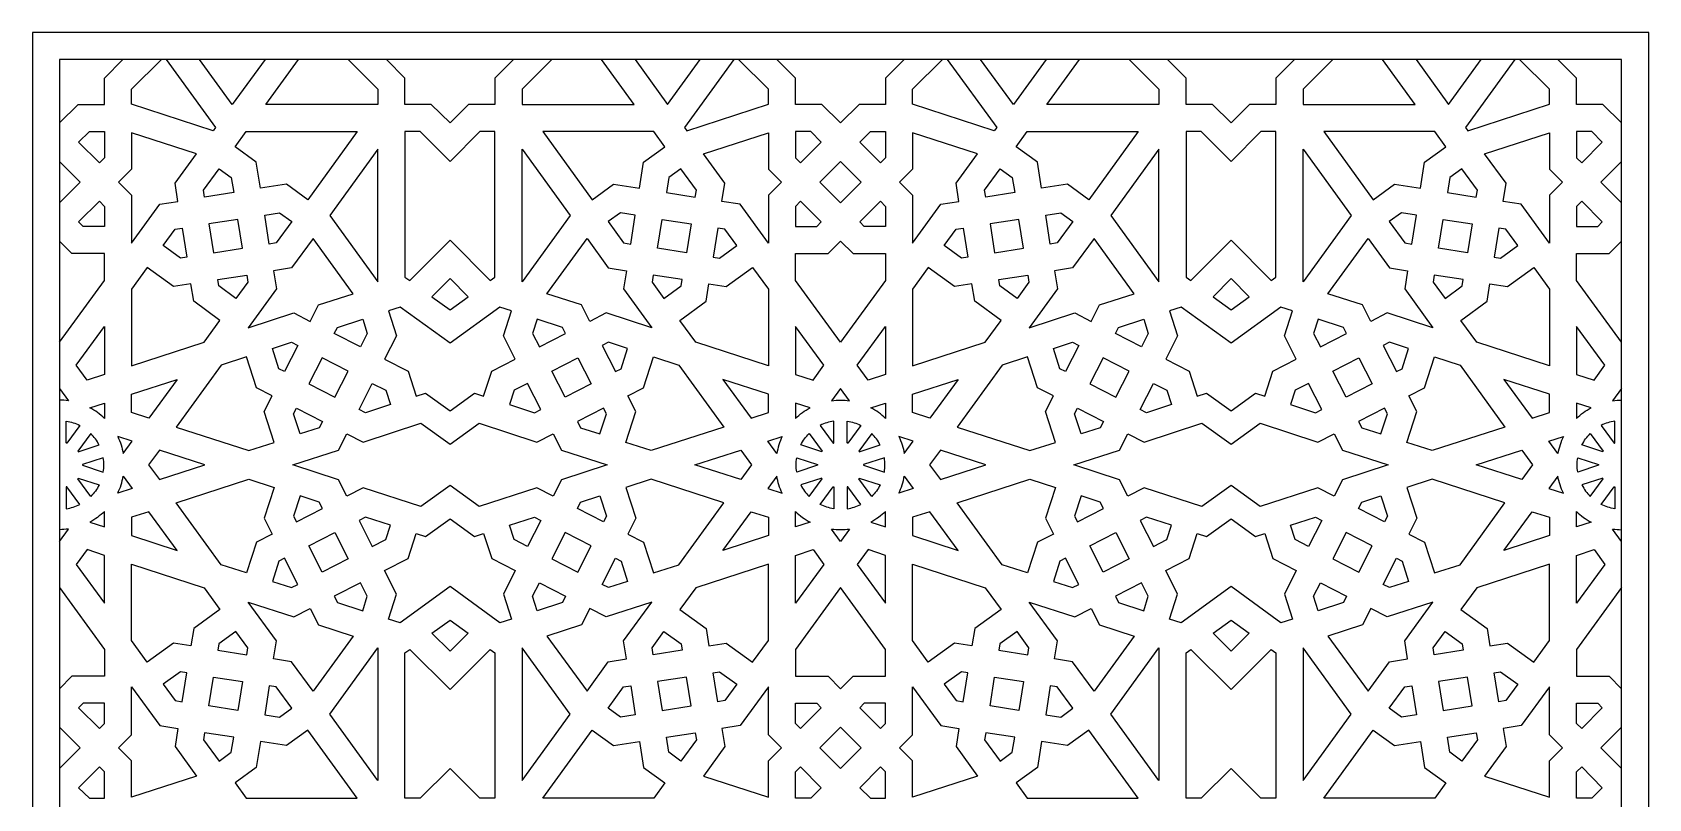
# Model space of a CAD drawing. Extents: x 2262 to 3454, y 1209 to 2445.
# Drawn here: x 2262 to 3454, y 1880 to 2445 of the extents above; entities that cross this region are included whole.
import ezdxf

# ---------------------------------------------------------------- set-up
doc = ezdxf.new("R2010")
doc.units = 0
doc.layers.add('LAYER_01', color=7, linetype='CONTINUOUS')

msp = doc.modelspace()

# ---------------------------------------------------------------- linework, layer by layer
at = {"layer": 'LAYER_01'}
for points in [[(2262.3, 1209.1), (3453.9, 1209.1), (3453.9, 2444.9), (2262.3, 2444.9)], [(2282.3, 1229.1), (3433.9, 1229.1), (3433.9, 2424.9), (2282.3, 2424.9)], [(2311.7, 2348.6), (2296.4, 2363.9), (2304.3, 2371.8), (2315.4, 2371.8), (2315.4, 2352.4)], [(2465.3, 2321.5), (2449.6, 2332.9), (2430.4, 2329.9), (2427.4, 2349.1), (2411.7, 2360.5), (2419.9, 2371.8), (2501.8, 2371.8)], [(2570.2, 2291.7), (2599.8, 2261.9), (2603.3, 2264.5), (2603.3, 2371.8), (2592.2, 2371.8), (2570.2, 2349.8), (2548.2, 2371.8), (2537, 2371.8), (2537, 2264.5), (2540.5, 2261.9)], [(2675, 2321.5), (2690.7, 2332.9), (2709.9, 2329.9), (2712.9, 2349.1), (2728.6, 2360.5), (2720.4, 2371.8), (2638.5, 2371.8)], [(2828.6, 2348.6), (2843.9, 2363.9), (2836.1, 2371.8), (2824.9, 2371.8), (2824.9, 2352.4)], [(2887.5, 2348.6), (2872.2, 2363.9), (2880.1, 2371.8), (2891.2, 2371.8), (2891.2, 2352.4)], [(3041.1, 2321.5), (3025.4, 2332.9), (3006.2, 2329.9), (3003.2, 2349.1), (2987.5, 2360.5), (2995.7, 2371.8), (3077.6, 2371.8)], [(3146, 2291.7), (3175.6, 2261.9), (3179.1, 2264.5), (3179.1, 2371.8), (3168, 2371.8), (3146, 2349.8), (3124, 2371.8), (3112.8, 2371.8), (3112.8, 2264.5), (3116.3, 2261.9)], [(3250.8, 2321.5), (3266.5, 2332.9), (3285.7, 2329.9), (3288.7, 2349.1), (3304.4, 2360.5), (3296.2, 2371.8), (3214.3, 2371.8)], [(3404.5, 2348.6), (3419.7, 2363.9), (3411.9, 2371.8), (3400.7, 2371.8), (3400.7, 2352.4)], [(2356.2, 2318.2), (2369.6, 2320.3), (2367.5, 2333.6), (2383.2, 2355.3), (2335.4, 2370.8), (2335.4, 2344.1), (2325.8, 2334.5), (2335.4, 2324.9), (2335.4, 2289.5)], [(2784.1, 2318.2), (2770.7, 2320.3), (2772.9, 2333.6), (2757.1, 2355.3), (2804.9, 2370.8), (2804.9, 2344.1), (2814.5, 2334.5), (2804.9, 2324.9), (2804.9, 2289.5)], [(2932, 2318.2), (2945.4, 2320.3), (2943.3, 2333.6), (2959, 2355.3), (2911.2, 2370.8), (2911.2, 2344.1), (2901.6, 2334.5), (2911.2, 2324.9), (2911.2, 2289.5)], [(3359.9, 2318.2), (3346.6, 2320.3), (3348.7, 2333.6), (3332.9, 2355.3), (3380.7, 2370.8), (3380.7, 2344.1), (3390.3, 2334.5), (3380.7, 2324.9), (3380.7, 2289.5)], [(2481.5, 2309.9), (2517, 2261), (2517, 2358.7)], [(2658.8, 2309.9), (2623.3, 2261), (2623.3, 2358.7)], [(2858.1, 2319.2), (2842.8, 2334.5), (2858.1, 2349.8), (2873.3, 2334.5)], [(3057.3, 2309.9), (3092.8, 2261), (3092.8, 2358.7)], [(3234.6, 2309.9), (3199.1, 2261), (3199.1, 2358.7)], [(2389.3, 2323.4), (2388.5, 2328.6), (2399.9, 2344.3), (2408.9, 2337.8), (2410.7, 2326.8)], [(2751, 2323.4), (2751.8, 2328.6), (2740.4, 2344.3), (2731.4, 2337.8), (2729.7, 2326.8)], [(2965.1, 2323.4), (2964.3, 2328.6), (2975.7, 2344.3), (2984.7, 2337.8), (2986.5, 2326.8)], [(3326.8, 2323.4), (3327.6, 2328.6), (3316.2, 2344.3), (3307.2, 2337.8), (3305.5, 2326.8)], [(2315.4, 2316.6), (2315.4, 2301.8), (2299.7, 2301.8), (2296.4, 2305.1), (2311.7, 2320.4)], [(2453.5, 2305.4), (2442.1, 2289.6), (2436.9, 2288.8), (2433.6, 2310.2), (2444.5, 2311.9)], [(2686.8, 2305.4), (2698.2, 2289.6), (2703.4, 2288.8), (2706.8, 2310.2), (2695.8, 2311.9)], [(2824.9, 2316.6), (2824.9, 2301.8), (2840.6, 2301.8), (2843.9, 2305.1), (2828.6, 2320.4)], [(2891.2, 2316.6), (2891.2, 2301.8), (2875.5, 2301.8), (2872.2, 2305.1), (2887.5, 2320.4)], [(3029.4, 2305.4), (3017.9, 2289.6), (3012.7, 2288.8), (3009.4, 2310.2), (3020.4, 2311.9)], [(3262.6, 2305.4), (3274, 2289.6), (3279.2, 2288.8), (3282.6, 2310.2), (3271.6, 2311.9)], [(3400.7, 2316.6), (3400.7, 2301.8), (3416.4, 2301.8), (3419.7, 2305.1), (3404.5, 2320.4)], [(2367.5, 2299.7), (2372.7, 2300.5), (2376.1, 2279.2), (2371.4, 2278.4), (2358.8, 2287.7)], [(2395.8, 2282.3), (2417.2, 2285.7), (2413.8, 2307), (2392.5, 2303.7)], [(2744.5, 2282.3), (2723.1, 2285.7), (2726.5, 2307), (2747.9, 2303.7)], [(2772.8, 2299.7), (2767.6, 2300.5), (2764.2, 2279.2), (2768.9, 2278.4), (2781.6, 2287.7)], [(2943.3, 2299.7), (2948.5, 2300.5), (2951.9, 2279.2), (2947.3, 2278.4), (2934.6, 2287.7)], [(2971.7, 2282.3), (2993, 2285.7), (2989.6, 2307), (2968.3, 2303.7)], [(3320.3, 2282.3), (3299, 2285.7), (3302.3, 2307), (3323.7, 2303.7)], [(3348.6, 2299.7), (3343.4, 2300.5), (3340, 2279.2), (3344.7, 2278.4), (3357.4, 2287.7)], [(2469.2, 2292.8), (2453.4, 2271.2), (2440.1, 2269.1), (2442.2, 2255.7), (2421.4, 2227), (2455, 2238), (2467.1, 2231.8), (2473.3, 2243.9), (2498.7, 2252.2)], [(2671.2, 2292.8), (2686.9, 2271.2), (2700.3, 2269.1), (2698.1, 2255.7), (2719, 2227), (2685.3, 2238), (2673.2, 2231.8), (2667.1, 2243.9), (2641.6, 2252.2)], [(2858.1, 2216.4), (2824.9, 2262), (2824.9, 2281.8), (2848.9, 2281.8), (2858.1, 2290.9), (2867.3, 2281.8), (2891.2, 2281.8), (2891.2, 2262)], [(3045, 2292.8), (3029.2, 2271.2), (3015.9, 2269.1), (3018, 2255.7), (2997.2, 2227), (3030.9, 2238), (3042.9, 2231.8), (3049.1, 2243.9), (3074.5, 2252.2)], [(3247, 2292.8), (3262.7, 2271.2), (3276.1, 2269.1), (3274, 2255.7), (3294.8, 2227), (3261.1, 2238), (3249, 2231.8), (3242.9, 2243.9), (3217.4, 2252.2)], [(2400.6, 2232.5), (2381.3, 2246.6), (2379.2, 2259.4), (2366.4, 2257.4), (2347, 2271.5), (2335.4, 2255.5), (2335.4, 2199.1), (2389, 2216.5)], [(2421.1, 2260.7), (2412.4, 2248.7), (2399.7, 2257.9), (2399, 2262.6), (2420.3, 2265.9)], [(2719.2, 2260.7), (2727.9, 2248.7), (2740.6, 2257.9), (2741.4, 2262.6), (2720, 2265.9)], [(2739.7, 2232.5), (2759.1, 2246.6), (2761.1, 2259.4), (2773.9, 2257.4), (2793.3, 2271.5), (2804.9, 2255.5), (2804.9, 2199.1), (2751.3, 2216.5)], [(2976.4, 2232.5), (2957.1, 2246.6), (2955, 2259.4), (2942.2, 2257.4), (2922.8, 2271.5), (2911.2, 2255.5), (2911.2, 2199.1), (2964.8, 2216.5)], [(2996.9, 2260.7), (2988.2, 2248.7), (2975.5, 2257.9), (2974.8, 2262.6), (2996.1, 2265.9)], [(3295, 2260.7), (3303.8, 2248.7), (3316.4, 2257.9), (3317.2, 2262.6), (3295.8, 2265.9)], [(3315.5, 2232.5), (3334.9, 2246.6), (3336.9, 2259.4), (3349.7, 2257.4), (3369.1, 2271.5), (3380.7, 2255.5), (3380.7, 2199.1), (3327.1, 2216.5)], [(2570.2, 2240.4), (2583.5, 2250), (2570.2, 2263.4), (2556.9, 2250)], [(3146, 2240.4), (3159.3, 2250), (3146, 2263.4), (3132.7, 2250)], [(2570.2, 2165.8), (2588.2, 2178.8), (2595, 2176.6), (2601, 2195.1), (2618.3, 2203.9), (2609.5, 2221.2), (2615.5, 2239.6), (2607, 2242.4), (2570.2, 2215.7), (2533.4, 2242.4), (2524.8, 2239.6), (2530.8, 2221.2), (2522, 2203.9), (2539.3, 2195.1), (2545.3, 2176.6), (2552.1, 2178.8)], [(3146, 2165.8), (3164, 2178.8), (3170.8, 2176.6), (3176.8, 2195.1), (3194.1, 2203.9), (3185.3, 2221.2), (3191.3, 2239.6), (3182.8, 2242.4), (3146, 2215.7), (3109.2, 2242.4), (3100.6, 2239.6), (3106.6, 2221.2), (3097.8, 2203.9), (3115.1, 2195.1), (3121.1, 2176.6), (3127.9, 2178.8)], [(2484.9, 2222.8), (2487.3, 2227.4), (2505.8, 2233.4), (2509.2, 2222.9), (2504.2, 2213)], [(2655.4, 2222.8), (2653, 2227.4), (2634.5, 2233.4), (2631.1, 2222.9), (2636.1, 2213)], [(3060.7, 2222.8), (3063.1, 2227.4), (3081.6, 2233.4), (3085, 2222.9), (3080, 2213)], [(3231.2, 2222.8), (3228.8, 2227.4), (3210.3, 2233.4), (3206.9, 2222.9), (3212, 2213)], [(2302.6, 2188.4), (2294.6, 2199.4), (2315.4, 2228), (2315.4, 2192.6)], [(2837.8, 2188.4), (2845.7, 2199.4), (2824.9, 2228), (2824.9, 2192.6)], [(2878.4, 2188.4), (2870.4, 2199.4), (2891.2, 2228), (2891.2, 2192.6)], [(3413.6, 2188.4), (3421.5, 2199.4), (3400.7, 2228), (3400.7, 2192.6)], [(2440.6, 2142.6), (2433.2, 2165.4), (2439.1, 2176.9), (2427.6, 2182.8), (2420.2, 2205.6), (2401.4, 2199.5), (2368.2, 2153.9), (2421.8, 2136.5)], [(2458, 2214), (2448.2, 2194.8), (2444, 2196.9), (2439.2, 2211.8), (2453.4, 2216.4)], [(2466, 2185.7), (2485.3, 2175.9), (2495.1, 2195.1), (2475.9, 2204.9)], [(2674.3, 2185.7), (2655, 2175.9), (2645.2, 2195.1), (2664.5, 2204.9)], [(2682.3, 2214), (2692.1, 2194.8), (2696.3, 2196.9), (2701.1, 2211.8), (2687, 2216.4)], [(2699.7, 2142.6), (2707.1, 2165.4), (2701.2, 2176.9), (2712.8, 2182.8), (2720.2, 2205.6), (2739, 2199.5), (2772.1, 2153.9), (2718.5, 2136.5)], [(3016.5, 2142.6), (3009.1, 2165.4), (3015, 2176.9), (3003.4, 2182.8), (2996, 2205.6), (2977.2, 2199.5), (2944, 2153.9), (2997.7, 2136.5)], [(3033.8, 2214), (3024, 2194.8), (3019.8, 2196.9), (3015, 2211.8), (3029.2, 2216.4)], [(3041.9, 2185.7), (3061.1, 2175.9), (3070.9, 2195.1), (3051.7, 2204.9)], [(3250.1, 2185.7), (3230.8, 2175.9), (3221, 2195.1), (3240.3, 2204.9)], [(3258.1, 2214), (3267.9, 2194.8), (3272.1, 2196.9), (3276.9, 2211.8), (3262.8, 2216.4)], [(3275.5, 2142.6), (3282.9, 2165.4), (3277, 2176.9), (3288.6, 2182.8), (3296, 2205.6), (3314.8, 2199.5), (3347.9, 2153.9), (3294.3, 2136.5)], [(2335.4, 2164.6), (2335.4, 2178.1), (2369, 2189), (2348.2, 2160.4)], [(2512.9, 2186.1), (2522.8, 2181), (2526.3, 2170.4), (2507.8, 2164.4), (2503.1, 2166.8)], [(2627.4, 2186.1), (2617.5, 2181), (2614.1, 2170.4), (2632.5, 2164.4), (2637.2, 2166.8)], [(2804.9, 2164.6), (2804.9, 2178.1), (2771.3, 2189), (2792.1, 2160.4)], [(2911.2, 2164.6), (2911.2, 2178.1), (2944.8, 2189), (2924, 2160.4)], [(3088.7, 2186.1), (3098.6, 2181), (3102.1, 2170.4), (3083.6, 2164.4), (3078.9, 2166.8)], [(3203.2, 2186.1), (3193.3, 2181), (3189.9, 2170.4), (3208.3, 2164.4), (3213, 2166.8)], [(3380.7, 2164.6), (3380.7, 2178.1), (3347.1, 2189), (3367.9, 2160.4)], [(2473.8, 2153.4), (2459.7, 2148.8), (2454.8, 2163.7), (2457, 2167.9), (2476.2, 2158.1)], [(2666.5, 2153.4), (2680.7, 2148.8), (2685.5, 2163.7), (2683.4, 2167.9), (2664.1, 2158.1)], [(3049.6, 2153.4), (3035.5, 2148.8), (3030.6, 2163.7), (3032.8, 2167.9), (3052, 2158.1)], [(3242.3, 2153.4), (3256.5, 2148.8), (3261.3, 2163.7), (3259.2, 2167.9), (3239.9, 2158.1)], [(2570.2, 2141.2), (2591.7, 2156.7), (2634.2, 2142.8), (2646.3, 2149), (2652.4, 2136.9), (2686.1, 2126), (2652.4, 2115), (2646.3, 2103), (2634.2, 2109.1), (2591.7, 2095.3), (2570.2, 2110.8), (2548.6, 2095.3), (2506.1, 2109.1), (2494, 2103), (2487.9, 2115), (2454.2, 2126), (2487.9, 2136.9), (2494, 2149), (2506.1, 2142.8), (2548.6, 2156.7)], [(3146, 2141.2), (3167.5, 2156.7), (3210, 2142.8), (3222.1, 2149), (3228.2, 2136.9), (3261.9, 2126), (3228.2, 2115), (3222.1, 2103), (3210, 2109.1), (3167.5, 2095.3), (3146, 2110.8), (3124.4, 2095.3), (3081.9, 2109.1), (3069.8, 2103), (3063.7, 2115), (3030, 2126), (3063.7, 2136.9), (3069.8, 2149), (3081.9, 2142.8), (3124.4, 2156.7)], [(2389.5, 2126), (2355.9, 2136.9), (2347.9, 2126), (2355.9, 2115.1)], [(2750.8, 2126), (2784.5, 2136.9), (2792.4, 2126), (2784.5, 2115.1)], [(2965.3, 2126), (2931.7, 2136.9), (2923.7, 2126), (2931.7, 2115.1)], [(3326.7, 2126), (3360.3, 2136.9), (3368.2, 2126), (3360.3, 2115.1)], [(2440.6, 2109.4), (2433.2, 2086.6), (2439.1, 2075), (2427.6, 2069.1), (2420.2, 2046.3), (2401.4, 2052.4), (2368.2, 2098), (2421.8, 2115.5)], [(2699.7, 2109.4), (2707.1, 2086.6), (2701.2, 2075), (2712.8, 2069.1), (2720.2, 2046.3), (2739, 2052.4), (2772.1, 2098), (2718.5, 2115.5)], [(3016.5, 2109.4), (3009.1, 2086.6), (3015, 2075), (3003.4, 2069.1), (2996, 2046.3), (2977.2, 2052.4), (2944, 2098), (2997.7, 2115.5)], [(3275.5, 2109.4), (3282.9, 2086.6), (3277, 2075), (3288.6, 2069.1), (3296, 2046.3), (3314.8, 2052.4), (3347.9, 2098), (3294.3, 2115.5)], [(2473.8, 2098.6), (2459.7, 2103.2), (2454.8, 2088.3), (2457, 2084.1), (2476.2, 2093.9)], [(2666.5, 2098.6), (2680.7, 2103.2), (2685.5, 2088.3), (2683.4, 2084.1), (2664.1, 2093.9)], [(3049.6, 2098.6), (3035.5, 2103.2), (3030.6, 2088.3), (3032.8, 2084.1), (3052, 2093.9)], [(3242.3, 2098.6), (3256.5, 2103.2), (3261.3, 2088.3), (3259.2, 2084.1), (3239.9, 2093.9)], [(2335.4, 2087.4), (2335.4, 2073.9), (2369, 2062.9), (2348.2, 2091.5)], [(2512.9, 2065.9), (2522.8, 2070.9), (2526.3, 2081.5), (2507.8, 2087.5), (2503.1, 2085.1)], [(2570.2, 2086.1), (2588.2, 2073.1), (2595, 2075.3), (2601, 2056.9), (2618.3, 2048.1), (2609.5, 2030.8), (2615.5, 2012.3), (2607, 2009.5), (2570.2, 2036.3), (2533.4, 2009.5), (2524.8, 2012.3), (2530.8, 2030.8), (2522, 2048.1), (2539.3, 2056.9), (2545.3, 2075.3), (2552.1, 2073.1)], [(2627.4, 2065.9), (2617.5, 2070.9), (2614.1, 2081.5), (2632.5, 2087.5), (2637.2, 2085.1)], [(2804.9, 2087.4), (2804.9, 2073.9), (2771.3, 2062.9), (2792.1, 2091.5)], [(2911.2, 2087.4), (2911.2, 2073.9), (2944.8, 2062.9), (2924, 2091.5)], [(3088.7, 2065.9), (3098.6, 2070.9), (3102.1, 2081.5), (3083.6, 2087.5), (3078.9, 2085.1)], [(3146, 2086.1), (3164, 2073.1), (3170.8, 2075.3), (3176.8, 2056.9), (3194.1, 2048.1), (3185.3, 2030.8), (3191.3, 2012.3), (3182.8, 2009.5), (3146, 2036.3), (3109.2, 2009.5), (3100.6, 2012.3), (3106.6, 2030.8), (3097.8, 2048.1), (3115.1, 2056.9), (3121.1, 2075.3), (3127.9, 2073.1)], [(3203.2, 2065.9), (3193.3, 2070.9), (3189.9, 2081.5), (3208.3, 2087.5), (3213, 2085.1)], [(3380.7, 2087.4), (3380.7, 2073.9), (3347.1, 2062.9), (3367.9, 2091.5)], [(2466, 2066.3), (2485.3, 2076.1), (2495.1, 2056.8), (2475.9, 2047)], [(2674.3, 2066.3), (2655, 2076.1), (2645.2, 2056.8), (2664.5, 2047)], [(3041.9, 2066.3), (3061.1, 2076.1), (3070.9, 2056.8), (3051.7, 2047)], [(3250.1, 2066.3), (3230.8, 2076.1), (3221, 2056.8), (3240.3, 2047)], [(2302.6, 2063.5), (2294.6, 2052.6), (2315.4, 2024), (2315.4, 2059.3)], [(2837.8, 2063.5), (2845.7, 2052.6), (2824.9, 2024), (2824.9, 2059.3)], [(2878.4, 2063.5), (2870.4, 2052.6), (2891.2, 2024), (2891.2, 2059.3)], [(3413.6, 2063.5), (3421.5, 2052.6), (3400.7, 2024), (3400.7, 2059.3)], [(2400.6, 2019.4), (2381.3, 2005.3), (2379.2, 1992.5), (2366.4, 1994.6), (2347, 1980.5), (2335.4, 1996.5), (2335.4, 2052.8), (2389, 2035.4)], [(2458, 2037.9), (2448.2, 2057.2), (2444, 2055), (2439.2, 2040.1), (2453.4, 2035.5)], [(2682.3, 2037.9), (2692.1, 2057.2), (2696.3, 2055), (2701.1, 2040.1), (2687, 2035.5)], [(2739.7, 2019.4), (2759.1, 2005.3), (2761.1, 1992.5), (2773.9, 1994.6), (2793.3, 1980.5), (2804.9, 1996.5), (2804.9, 2052.8), (2751.3, 2035.4)], [(2976.4, 2019.4), (2957.1, 2005.3), (2955, 1992.5), (2942.2, 1994.6), (2922.8, 1980.5), (2911.2, 1996.5), (2911.2, 2052.8), (2964.8, 2035.4)], [(3033.8, 2037.9), (3024, 2057.2), (3019.8, 2055), (3015, 2040.1), (3029.2, 2035.5)], [(3258.1, 2037.9), (3267.9, 2057.2), (3272.1, 2055), (3276.9, 2040.1), (3262.8, 2035.5)], [(3315.5, 2019.4), (3334.9, 2005.3), (3336.9, 1992.5), (3349.7, 1994.6), (3369.1, 1980.5), (3380.7, 1996.5), (3380.7, 2052.8), (3327.1, 2035.4)], [(2484.9, 2029.2), (2487.3, 2024.5), (2505.8, 2018.5), (2509.2, 2029.1), (2504.2, 2039)], [(2655.4, 2029.2), (2653, 2024.5), (2634.5, 2018.5), (2631.1, 2029.1), (2636.1, 2039)], [(3060.7, 2029.2), (3063.1, 2024.5), (3081.6, 2018.5), (3085, 2029.1), (3080, 2039)], [(3231.2, 2029.2), (3228.8, 2024.5), (3210.3, 2018.5), (3206.9, 2029.1), (3212, 2039)], [(2858.1, 2035.6), (2824.9, 1990), (2824.9, 1970.2), (2848.9, 1970.2), (2858.1, 1961), (2867.3, 1970.2), (2891.2, 1970.2), (2891.2, 1990)], [(2469.2, 1959.1), (2453.4, 1980.8), (2440.1, 1982.9), (2442.2, 1996.3), (2421.4, 2024.9), (2455, 2014), (2467.1, 2020.1), (2473.3, 2008), (2498.7, 1999.8)], [(2671.2, 1959.1), (2686.9, 1980.8), (2700.3, 1982.9), (2698.1, 1996.3), (2719, 2024.9), (2685.3, 2014), (2673.2, 2020.1), (2667.1, 2008), (2641.6, 1999.8)], [(3045, 1959.1), (3029.2, 1980.8), (3015.9, 1982.9), (3018, 1996.3), (2997.2, 2024.9), (3030.9, 2014), (3042.9, 2020.1), (3049.1, 2008), (3074.5, 1999.8)], [(3247, 1959.1), (3262.7, 1980.8), (3276.1, 1982.9), (3274, 1996.3), (3294.8, 2024.9), (3261.1, 2014), (3249, 2020.1), (3242.9, 2008), (3217.4, 1999.8)], [(2421.1, 1991.2), (2412.4, 2003.2), (2399.7, 1994), (2399, 1989.4), (2420.3, 1986)], [(2570.2, 2011.6), (2583.5, 2001.9), (2570.2, 1988.6), (2556.9, 2001.9)], [(2719.2, 1991.2), (2727.9, 2003.2), (2740.6, 1994), (2741.4, 1989.4), (2720, 1986)], [(2996.9, 1991.2), (2988.2, 2003.2), (2975.5, 1994), (2974.8, 1989.4), (2996.1, 1986)], [(3146, 2011.6), (3159.3, 2001.9), (3146, 1988.6), (3132.7, 2001.9)], [(3295, 1991.2), (3303.8, 2003.2), (3316.4, 1994), (3317.2, 1989.4), (3295.8, 1986)], [(2481.5, 1942.1), (2517, 1991), (2517, 1893.2)], [(2570.2, 1960.3), (2599.8, 1990), (2603.3, 1987.5), (2603.3, 1880.2), (2592.2, 1880.2), (2570.2, 1902.2), (2548.2, 1880.2), (2537, 1880.2), (2537, 1987.5), (2540.5, 1990)], [(2658.8, 1942.1), (2623.3, 1991), (2623.3, 1893.2)], [(3057.3, 1942.1), (3092.8, 1991), (3092.8, 1893.2)], [(3146, 1960.3), (3175.6, 1990), (3179.1, 1987.5), (3179.1, 1880.2), (3168, 1880.2), (3146, 1902.2), (3124, 1880.2), (3112.8, 1880.2), (3112.8, 1987.5), (3116.3, 1990)], [(3234.6, 1942.1), (3199.1, 1991), (3199.1, 1893.2)], [(2367.5, 1952.2), (2372.7, 1951.4), (2376.1, 1972.8), (2371.4, 1973.5), (2358.8, 1964.3)], [(2395.8, 1969.6), (2417.2, 1966.3), (2413.8, 1944.9), (2392.5, 1948.3)], [(2744.5, 1969.6), (2723.1, 1966.3), (2726.5, 1944.9), (2747.9, 1948.3)], [(2772.8, 1952.2), (2767.6, 1951.4), (2764.2, 1972.8), (2768.9, 1973.5), (2781.6, 1964.3)], [(2943.3, 1952.2), (2948.5, 1951.4), (2951.9, 1972.8), (2947.3, 1973.5), (2934.6, 1964.3)], [(2971.7, 1969.6), (2993, 1966.3), (2989.6, 1944.9), (2968.3, 1948.3)], [(3320.3, 1969.6), (3299, 1966.3), (3302.3, 1944.9), (3323.7, 1948.3)], [(3348.6, 1952.2), (3343.4, 1951.4), (3340, 1972.8), (3344.7, 1973.5), (3357.4, 1964.3)], [(2356.2, 1933.8), (2369.6, 1931.7), (2367.5, 1918.3), (2383.2, 1896.6), (2335.4, 1881.1), (2335.4, 1907.9), (2325.8, 1917.5), (2335.4, 1927), (2335.4, 1962.4)], [(2453.5, 1946.6), (2442.1, 1962.3), (2436.9, 1963.1), (2433.6, 1941.8), (2444.5, 1940)], [(2686.8, 1946.6), (2698.2, 1962.3), (2703.4, 1963.1), (2706.8, 1941.8), (2695.8, 1940)], [(2784.1, 1933.8), (2770.7, 1931.7), (2772.9, 1918.3), (2757.1, 1896.6), (2804.9, 1881.1), (2804.9, 1907.9), (2814.5, 1917.5), (2804.9, 1927), (2804.9, 1962.4)], [(2932, 1933.8), (2945.4, 1931.7), (2943.3, 1918.3), (2959, 1896.6), (2911.2, 1881.1), (2911.2, 1907.9), (2901.6, 1917.5), (2911.2, 1927), (2911.2, 1962.4)], [(3029.4, 1946.6), (3017.9, 1962.3), (3012.7, 1963.1), (3009.4, 1941.8), (3020.4, 1940)], [(3262.6, 1946.6), (3274, 1962.3), (3279.2, 1963.1), (3282.6, 1941.8), (3271.6, 1940)], [(3359.9, 1933.8), (3346.6, 1931.7), (3348.7, 1918.3), (3332.9, 1896.6), (3380.7, 1881.1), (3380.7, 1907.9), (3390.3, 1917.5), (3380.7, 1927), (3380.7, 1962.4)], [(2315.4, 1935.3), (2315.4, 1950.2), (2299.7, 1950.2), (2296.4, 1946.9), (2311.7, 1931.6)], [(2824.9, 1935.3), (2824.9, 1950.2), (2840.6, 1950.2), (2843.9, 1946.9), (2828.6, 1931.6)], [(2891.2, 1935.3), (2891.2, 1950.2), (2875.5, 1950.2), (2872.2, 1946.9), (2887.5, 1931.6)], [(3400.7, 1935.3), (3400.7, 1950.2), (3416.4, 1950.2), (3419.7, 1946.9), (3404.5, 1931.6)], [(2858.1, 1932.7), (2842.8, 1917.5), (2858.1, 1902.2), (2873.3, 1917.5)], [(2389.3, 1928.5), (2388.5, 1923.4), (2399.9, 1907.6), (2408.9, 1914.2), (2410.7, 1925.2)], [(2465.3, 1930.4), (2449.6, 1919), (2430.4, 1922), (2427.4, 1902.9), (2411.7, 1891.5), (2419.9, 1880.2), (2501.8, 1880.2)], [(2675, 1930.4), (2690.7, 1919), (2709.9, 1922), (2712.9, 1902.9), (2728.6, 1891.5), (2720.4, 1880.2), (2638.5, 1880.2)], [(2751, 1928.5), (2751.8, 1923.4), (2740.4, 1907.6), (2731.4, 1914.2), (2729.7, 1925.2)], [(2965.1, 1928.5), (2964.3, 1923.4), (2975.7, 1907.6), (2984.7, 1914.2), (2986.5, 1925.2)], [(3041.1, 1930.4), (3025.4, 1919), (3006.2, 1922), (3003.2, 1902.9), (2987.5, 1891.5), (2995.7, 1880.2), (3077.6, 1880.2)], [(3250.8, 1930.4), (3266.5, 1919), (3285.7, 1922), (3288.7, 1902.9), (3304.4, 1891.5), (3296.2, 1880.2), (3214.3, 1880.2)], [(3326.8, 1928.5), (3327.6, 1923.4), (3316.2, 1907.6), (3307.2, 1914.2), (3305.5, 1925.2)], [(2311.7, 1903.3), (2296.4, 1888), (2304.3, 1880.2), (2315.4, 1880.2), (2315.4, 1899.6)], [(2828.6, 1903.3), (2843.9, 1888), (2836.1, 1880.2), (2824.9, 1880.2), (2824.9, 1899.6)], [(2887.5, 1903.3), (2872.2, 1888), (2880.1, 1880.2), (2891.2, 1880.2), (2891.2, 1899.6)], [(3404.5, 1903.3), (3419.7, 1888), (3411.9, 1880.2), (3400.7, 1880.2), (3400.7, 1899.6)]]:
    msp.add_lwpolyline(points, close=True, dxfattribs=at)
for points in [[(2282.3, 2378.1), (2296, 2391.8), (2315.4, 2391.8), (2315.4, 2411.2), (2329.1, 2424.9)], [(2360.9, 2424.9), (2397.3, 2374.8), (2395.6, 2372.3), (2335.4, 2391.9), (2335.4, 2402.9), (2357.4, 2424.9)], [(2433.8, 2424.9), (2409.7, 2391.8), (2385.6, 2424.9)], [(2495, 2424.9), (2517, 2402.9), (2517, 2391.8), (2434.4, 2391.8), (2458.5, 2424.9)], [(2617, 2424.9), (2603.3, 2411.2), (2603.3, 2391.8), (2583.9, 2391.8), (2570.2, 2378.1), (2556.4, 2391.8), (2537, 2391.8), (2537, 2411.2), (2523.3, 2424.9)], [(2645.3, 2424.9), (2623.3, 2402.9), (2623.3, 2391.8), (2705.9, 2391.8), (2681.8, 2424.9)], [(2706.6, 2424.9), (2730.6, 2391.8), (2754.7, 2424.9)], [(2779.4, 2424.9), (2743, 2374.8), (2744.8, 2372.3), (2804.9, 2391.9), (2804.9, 2402.9), (2782.9, 2424.9)], [(2904.9, 2424.9), (2891.2, 2411.2), (2891.2, 2391.8), (2871.8, 2391.8), (2858.1, 2378.1), (2844.3, 2391.8), (2824.9, 2391.8), (2824.9, 2411.2), (2811.2, 2424.9)], [(2936.7, 2424.9), (2973.2, 2374.8), (2971.4, 2372.3), (2911.2, 2391.9), (2911.2, 2402.9), (2933.2, 2424.9)], [(3009.6, 2424.9), (2985.5, 2391.8), (2961.4, 2424.9)], [(3070.8, 2424.9), (3092.8, 2402.9), (3092.8, 2391.8), (3010.2, 2391.8), (3034.3, 2424.9)], [(3192.8, 2424.9), (3179.1, 2411.2), (3179.1, 2391.8), (3159.7, 2391.8), (3146, 2378.1), (3132.2, 2391.8), (3112.8, 2391.8), (3112.8, 2411.2), (3099.1, 2424.9)], [(3221.1, 2424.9), (3199.1, 2402.9), (3199.1, 2391.8), (3281.7, 2391.8), (3257.6, 2424.9)], [(3282.4, 2424.9), (3306.4, 2391.8), (3330.5, 2424.9)], [(3355.2, 2424.9), (3318.8, 2374.8), (3320.6, 2372.3), (3380.7, 2391.9), (3380.7, 2402.9), (3358.7, 2424.9)], [(3433.9, 2378.1), (3420.2, 2391.8), (3400.7, 2391.8), (3400.7, 2411.2), (3387, 2424.9)], [(2282.3, 2319.2), (2297.5, 2334.5), (2282.3, 2349.8)], [(3433.9, 2319.2), (3418.6, 2334.5), (3433.9, 2349.8)], [(2282.3, 2216.4), (2315.4, 2262), (2315.4, 2281.8), (2291.4, 2281.8), (2282.3, 2290.9)], [(3433.9, 2216.4), (3400.7, 2262), (3400.7, 2281.8), (3424.7, 2281.8), (3433.9, 2290.9)], [(2282.3, 2035.6), (2315.4, 1990), (2315.4, 1970.2), (2291.4, 1970.2), (2282.3, 1961)], [(3433.9, 2035.6), (3400.7, 1990), (3400.7, 1970.2), (3424.7, 1970.2), (3433.9, 1961)], [(2282.3, 1932.7), (2297.5, 1917.5), (2282.3, 1902.2)], [(3433.9, 1932.7), (3418.6, 1917.5), (3433.9, 1902.2)]]:
    msp.add_lwpolyline(points, dxfattribs=at)
for points in [[(2282.3, 2182.3), (2288.9, 2173.3, 0.034714), (2282.3, 2173.7)], [(3433.9, 2182.3), (3427.3, 2173.3, -0.034714), (3433.9, 2173.7)], [(2282.3, 2069.6), (2288.9, 2078.7, -0.034714), (2282.3, 2078.2)], [(3433.9, 2069.6), (3427.3, 2078.7, 0.034714), (3433.9, 2078.2)]]:
    msp.add_lwpolyline(points, format="xyb", dxfattribs=at)
for points in [[(2851.5, 2173.3, -0.069512), (2864.7, 2173.3), (2858.1, 2182.3)], [(2304.7, 2168.1), (2315.4, 2171.6), (2315.4, 2160.3, 0.069512)], [(2835.6, 2168.1), (2824.9, 2171.6), (2824.9, 2160.3, -0.069512)], [(2880.5, 2168.1), (2891.2, 2171.6), (2891.2, 2160.3, 0.069512)], [(3411.4, 2168.1), (3400.7, 2171.6), (3400.7, 2160.3, -0.069512)], [(2287.3, 2142.2), (2287.3, 2158.3, -0.080595), (2297.2, 2155.1), (2287.7, 2142, 0.007207)], [(2853.1, 2142.2), (2853.1, 2158.3, 0.080595), (2843.1, 2155.1), (2852.6, 2142, -0.007207)], [(2863.1, 2142.2), (2863.1, 2158.3, -0.080595), (2873, 2155.1), (2863.5, 2142, 0.007207)], [(3428.9, 2142.2), (3428.9, 2158.3, 0.080595), (3418.9, 2155.1), (3428.4, 2142, -0.007207)], [(2305.3, 2149.2), (2295.8, 2136.1, -0.007207), (2296.1, 2135.7), (2311.5, 2140.7, 0.080595)], [(2325.2, 2146.9, -0.069512), (2329.3, 2134.3), (2335.9, 2143.4)], [(2815.1, 2146.9, 0.069512), (2811.1, 2134.3), (2804.5, 2143.4)], [(2835, 2149.2), (2844.5, 2136.1, 0.007207), (2844.2, 2135.7), (2828.8, 2140.7, -0.080595)], [(2881.1, 2149.2), (2871.6, 2136.1, -0.007207), (2871.9, 2135.7), (2887.3, 2140.7, 0.080595)], [(2901, 2146.9, -0.069512), (2905.1, 2134.3), (2911.7, 2143.4)], [(3391, 2146.9, 0.069512), (3386.9, 2134.3), (3380.3, 2143.4)], [(3410.8, 2149.2), (3420.3, 2136.1, 0.007207), (3420, 2135.7), (3404.7, 2140.7, -0.080595)], [(2299.2, 2125.7), (2314.6, 2120.7, 0.080595), (2314.6, 2131.2), (2299.2, 2126.2, -0.007207)], [(2825.3, 2126, -0.040232), (2825.8, 2131.2), (2841.1, 2126.2, 0.007207), (2841.1, 2125.7), (2825.8, 2120.7, -0.040232)], [(2875, 2125.7), (2890.4, 2120.7, 0.080595), (2890.4, 2131.2), (2875, 2126.2, -0.007207)], [(3401.1, 2126, -0.040232), (3401.6, 2131.2), (3416.9, 2126.2, 0.007207), (3416.9, 2125.7), (3401.6, 2120.7, -0.040232)], [(2287.3, 2109.8), (2287.3, 2093.6, 0.080595), (2297.2, 2096.9), (2287.7, 2109.9, -0.007207)], [(2305.3, 2102.7), (2295.8, 2115.8, 0.007207), (2296.1, 2116.2), (2311.5, 2111.2, -0.080595)], [(2325.2, 2105.1, 0.069512), (2329.3, 2117.6), (2335.9, 2108.6)], [(2815.1, 2105.1, -0.069512), (2811.1, 2117.6), (2804.5, 2108.6)], [(2835, 2102.7), (2844.5, 2115.8, -0.007207), (2844.2, 2116.2), (2828.8, 2111.2, 0.080595)], [(2853.1, 2109.8), (2853.1, 2093.6, -0.080595), (2843.1, 2096.9), (2852.6, 2109.9, 0.007207)], [(2863.1, 2109.8), (2863.1, 2093.6, 0.080595), (2873, 2096.9), (2863.5, 2109.9, -0.007207)], [(2881.1, 2102.7), (2871.6, 2115.8, 0.007207), (2871.9, 2116.2), (2887.3, 2111.2, -0.080595)], [(2901, 2105.1, 0.069512), (2905.1, 2117.6), (2911.7, 2108.6)], [(3391, 2105.1, -0.069512), (3386.9, 2117.6), (3380.3, 2108.6)], [(3410.8, 2102.7), (3420.3, 2115.8, -0.007207), (3420, 2116.2), (3404.7, 2111.2, 0.080595)], [(3428.9, 2109.8), (3428.9, 2093.6, -0.080595), (3418.9, 2096.9), (3428.4, 2109.9, 0.007207)], [(2304.7, 2083.8), (2315.4, 2080.4), (2315.4, 2091.6, -0.069512)], [(2835.6, 2083.8), (2824.9, 2080.4), (2824.9, 2091.6, 0.069512)], [(2880.5, 2083.8), (2891.2, 2080.4), (2891.2, 2091.6, -0.069512)], [(3411.4, 2083.8), (3400.7, 2080.4), (3400.7, 2091.6, 0.069512)], [(2851.5, 2078.7, 0.069512), (2864.7, 2078.7), (2858.1, 2069.6)]]:
    msp.add_lwpolyline(points, format="xyb", close=True, dxfattribs=at)

doc.saveas('drawing.dxf')
